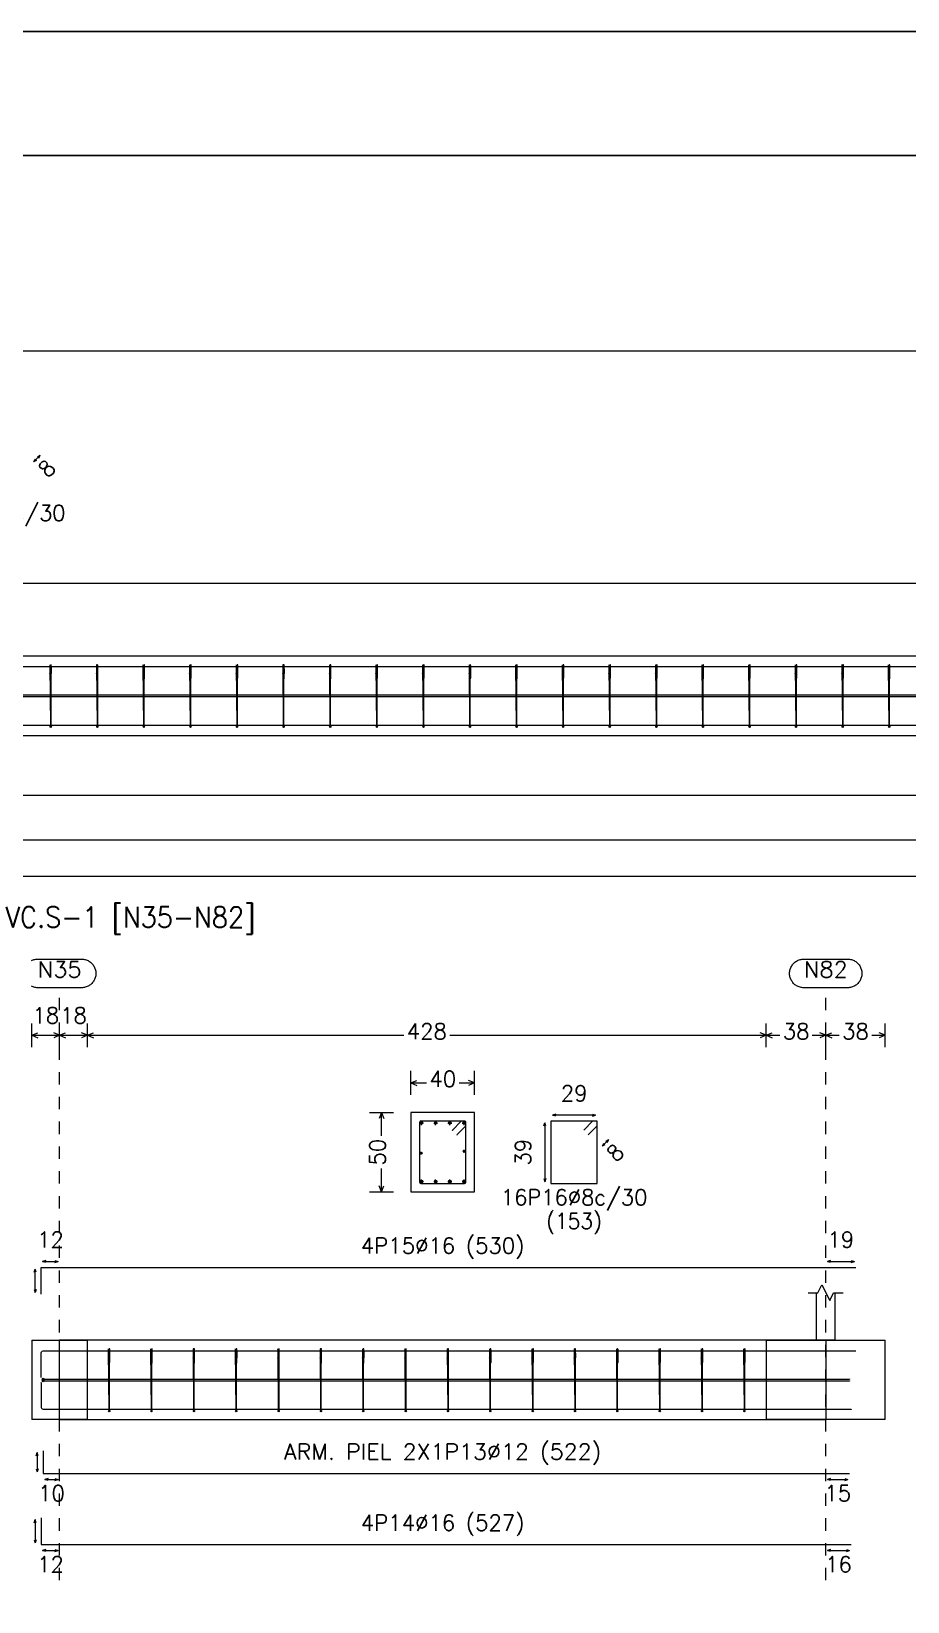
# Model space of a CAD drawing. Header units: millimetres. Extents: x -252 to 259, y -4 to 137.
# Drawn here: x 234.91 to 241.98, y 40.33 to 53 of the extents above; entities that cross this region are included whole.
import ezdxf
from ezdxf.enums import TextEntityAlignment as Align

# ---------------------------------------------------------------- set-up
doc = ezdxf.new("R2010")
doc.units = ezdxf.units.MM
doc.linetypes.add('CYPE_PUNTO', pattern=[0.075, 0, -0.075])
doc.layers.get('0').update_dxf_attribs({"lineweight": 0})
for name, color, linetype, lineweight in [('CIM_COTAS', 2, 'Continuous', 0), ('CIM_DIB_ARMADOS', 4, 'Continuous', 0), ('CIM_GEOMETRIA', 2, 'Continuous', 0), ('CIM_REFEREN', 2, 'Continuous', 0), ('CIM_TXT_ARMADOS', 3, 'Continuous', 0)]:
    doc.layers.add(name, color=color, linetype=linetype, lineweight=lineweight)
doc.layers.add('VG', color=7, linetype='Continuous')
doc.styles.add('CYPETXT', font='romans__.ttf', dxfattribs={"height": 0.2})

# ---------------------------------------------------------------- blocks, each defined once
blk = doc.blocks.new('PLANTILLA')
at = {"layer": 'VG'}
for p, q in [((72904.71, 49224.711), (72862.71, 49224.711)), ((72864.71, 49223.711), (72903.71, 49223.711))]:
    blk.add_line(p, q, dxfattribs=at)
blk.add_lwpolyline([(72864.71, 49223.711), (72864.71, 49196.011), (72885.71, 49196.011), (72885.71, 49199.611), (72903.66, 49199.561), (72903.71, 49223.711), (72864.71, 49223.711)], close=True, dxfattribs=at)

msp = doc.modelspace()

# ---------------------------------------------------------------- hatches: boundary and pattern name
at = {"layer": 'CIM_DIB_ARMADOS'}
h = msp.add_hatch(color=256, dxfattribs=at)
edge = h.paths.add_edge_path()
edge.add_arc((235.062, 47.816), 0.00102, 0, 360)
h = msp.add_hatch(color=256, dxfattribs=at)
edge = h.paths.add_edge_path()
edge.add_arc((235.073, 47.779), 0.00102, 0, 360)
h = msp.add_hatch(color=256, dxfattribs=at)
edge = h.paths.add_edge_path()
edge.add_arc((235.438, 47.816), 0.00102, 0, 360)
h = msp.add_hatch(color=256, dxfattribs=at)
edge = h.paths.add_edge_path()
edge.add_arc((235.449, 47.779), 0.00102, 0, 360)
h = msp.add_hatch(color=256, dxfattribs=at)
edge = h.paths.add_edge_path()
edge.add_arc((235.813, 47.816), 0.00102, 0, 360)
h = msp.add_hatch(color=256, dxfattribs=at)
edge = h.paths.add_edge_path()
edge.add_arc((235.825, 47.779), 0.00102, 0, 360)
h = msp.add_hatch(color=256, dxfattribs=at)
edge = h.paths.add_edge_path()
edge.add_arc((236.189, 47.816), 0.00102, 0, 360)
h = msp.add_hatch(color=256, dxfattribs=at)
edge = h.paths.add_edge_path()
edge.add_arc((236.2, 47.779), 0.00102, 0, 360)
h = msp.add_hatch(color=256, dxfattribs=at)
edge = h.paths.add_edge_path()
edge.add_arc((236.565, 47.816), 0.00102, 0, 360)
h = msp.add_hatch(color=256, dxfattribs=at)
edge = h.paths.add_edge_path()
edge.add_arc((236.576, 47.779), 0.00102, 0, 360)
h = msp.add_hatch(color=256, dxfattribs=at)
edge = h.paths.add_edge_path()
edge.add_arc((236.94, 47.816), 0.00102, 0, 360)
h = msp.add_hatch(color=256, dxfattribs=at)
edge = h.paths.add_edge_path()
edge.add_arc((236.951, 47.779), 0.00102, 0, 360)
h = msp.add_hatch(color=256, dxfattribs=at)
edge = h.paths.add_edge_path()
edge.add_arc((237.316, 47.816), 0.00102, 0, 360)
h = msp.add_hatch(color=256, dxfattribs=at)
edge = h.paths.add_edge_path()
edge.add_arc((237.327, 47.779), 0.00102, 0, 360)
h = msp.add_hatch(color=256, dxfattribs=at)
edge = h.paths.add_edge_path()
edge.add_arc((237.691, 47.816), 0.00102, 0, 360)
h = msp.add_hatch(color=256, dxfattribs=at)
edge = h.paths.add_edge_path()
edge.add_arc((237.702, 47.779), 0.00102, 0, 360)
h = msp.add_hatch(color=256, dxfattribs=at)
edge = h.paths.add_edge_path()
edge.add_arc((238.067, 47.816), 0.00102, 0, 360)
h = msp.add_hatch(color=256, dxfattribs=at)
edge = h.paths.add_edge_path()
edge.add_arc((238.078, 47.779), 0.00102, 0, 360)
h = msp.add_hatch(color=256, dxfattribs=at)
edge = h.paths.add_edge_path()
edge.add_arc((238.442, 47.816), 0.00102, 0, 360)
h = msp.add_hatch(color=256, dxfattribs=at)
edge = h.paths.add_edge_path()
edge.add_arc((238.454, 47.779), 0.00102, 0, 360)
h = msp.add_hatch(color=256, dxfattribs=at)
edge = h.paths.add_edge_path()
edge.add_arc((238.818, 47.816), 0.00102, 0, 360)
h = msp.add_hatch(color=256, dxfattribs=at)
edge = h.paths.add_edge_path()
edge.add_arc((238.829, 47.779), 0.00102, 0, 360)
h = msp.add_hatch(color=256, dxfattribs=at)
edge = h.paths.add_edge_path()
edge.add_arc((239.194, 47.816), 0.00102, 0, 360)
h = msp.add_hatch(color=256, dxfattribs=at)
edge = h.paths.add_edge_path()
edge.add_arc((239.205, 47.779), 0.00102, 0, 360)
h = msp.add_hatch(color=256, dxfattribs=at)
edge = h.paths.add_edge_path()
edge.add_arc((239.569, 47.816), 0.00102, 0, 360)
h = msp.add_hatch(color=256, dxfattribs=at)
edge = h.paths.add_edge_path()
edge.add_arc((239.58, 47.779), 0.00102, 0, 360)
h = msp.add_hatch(color=256, dxfattribs=at)
edge = h.paths.add_edge_path()
edge.add_arc((239.945, 47.816), 0.00102, 0, 360)
h = msp.add_hatch(color=256, dxfattribs=at)
edge = h.paths.add_edge_path()
edge.add_arc((239.956, 47.779), 0.00102, 0, 360)
h = msp.add_hatch(color=256, dxfattribs=at)
edge = h.paths.add_edge_path()
edge.add_arc((240.32, 47.816), 0.00102, 0, 360)
h = msp.add_hatch(color=256, dxfattribs=at)
edge = h.paths.add_edge_path()
edge.add_arc((240.331, 47.779), 0.00102, 0, 360)
h = msp.add_hatch(color=256, dxfattribs=at)
edge = h.paths.add_edge_path()
edge.add_arc((240.696, 47.816), 0.00102, 0, 360)
h = msp.add_hatch(color=256, dxfattribs=at)
edge = h.paths.add_edge_path()
edge.add_arc((240.707, 47.779), 0.00102, 0, 360)
h = msp.add_hatch(color=256, dxfattribs=at)
edge = h.paths.add_edge_path()
edge.add_arc((241.071, 47.816), 0.00102, 0, 360)
h = msp.add_hatch(color=256, dxfattribs=at)
edge = h.paths.add_edge_path()
edge.add_arc((241.083, 47.779), 0.00102, 0, 360)
h = msp.add_hatch(color=256, dxfattribs=at)
edge = h.paths.add_edge_path()
edge.add_arc((241.447, 47.816), 0.00102, 0, 360)
h = msp.add_hatch(color=256, dxfattribs=at)
edge = h.paths.add_edge_path()
edge.add_arc((241.458, 47.779), 0.00102, 0, 360)
h = msp.add_hatch(color=256, dxfattribs=at)
edge = h.paths.add_edge_path()
edge.add_arc((241.823, 47.816), 0.00102, 0, 360)
h = msp.add_hatch(color=256, dxfattribs=at)
edge = h.paths.add_edge_path()
edge.add_arc((241.834, 47.779), 0.00102, 0, 360)
h = msp.add_hatch(color=256, dxfattribs=at)
edge = h.paths.add_edge_path()
edge.add_arc((238.306, 44.132), 0.00102, 0, 360)
h = msp.add_hatch(color=256, dxfattribs=at)
edge = h.paths.add_edge_path()
edge.add_arc((238.343, 44.095), 0.00102, 0, 360)
h = msp.add_hatch(color=256, dxfattribs=at)
edge = h.paths.add_edge_path()
edge.add_arc((241.559, 42.352), 0.00102, 0, 360)
h = msp.add_hatch(color=256, dxfattribs=at)
edge = h.paths.add_edge_path()
edge.add_arc((235.534, 42.295), 0.00102, 0, 360)
h = msp.add_hatch(color=256, dxfattribs=at)
edge = h.paths.add_edge_path()
edge.add_arc((235.545, 42.258), 0.00102, 0, 360)
h = msp.add_hatch(color=256, dxfattribs=at)
edge = h.paths.add_edge_path()
edge.add_arc((235.876, 42.295), 0.00102, 0, 360)
h = msp.add_hatch(color=256, dxfattribs=at)
edge = h.paths.add_edge_path()
edge.add_arc((235.887, 42.258), 0.00102, 0, 360)
h = msp.add_hatch(color=256, dxfattribs=at)
edge = h.paths.add_edge_path()
edge.add_arc((236.217, 42.295), 0.00102, 0, 360)
h = msp.add_hatch(color=256, dxfattribs=at)
edge = h.paths.add_edge_path()
edge.add_arc((236.228, 42.258), 0.00102, 0, 360)
h = msp.add_hatch(color=256, dxfattribs=at)
edge = h.paths.add_edge_path()
edge.add_arc((236.558, 42.295), 0.00102, 0, 360)
h = msp.add_hatch(color=256, dxfattribs=at)
edge = h.paths.add_edge_path()
edge.add_arc((236.569, 42.258), 0.00102, 0, 360)
h = msp.add_hatch(color=256, dxfattribs=at)
edge = h.paths.add_edge_path()
edge.add_arc((236.9, 42.295), 0.00102, 0, 360)
h = msp.add_hatch(color=256, dxfattribs=at)
edge = h.paths.add_edge_path()
edge.add_arc((236.911, 42.258), 0.00102, 0, 360)
h = msp.add_hatch(color=256, dxfattribs=at)
edge = h.paths.add_edge_path()
edge.add_arc((237.241, 42.295), 0.00102, 0, 360)
h = msp.add_hatch(color=256, dxfattribs=at)
edge = h.paths.add_edge_path()
edge.add_arc((237.252, 42.258), 0.00102, 0, 360)
h = msp.add_hatch(color=256, dxfattribs=at)
edge = h.paths.add_edge_path()
edge.add_arc((237.582, 42.295), 0.00102, 0, 360)
h = msp.add_hatch(color=256, dxfattribs=at)
edge = h.paths.add_edge_path()
edge.add_arc((237.593, 42.258), 0.00102, 0, 360)
h = msp.add_hatch(color=256, dxfattribs=at)
edge = h.paths.add_edge_path()
edge.add_arc((237.924, 42.295), 0.00102, 0, 360)
h = msp.add_hatch(color=256, dxfattribs=at)
edge = h.paths.add_edge_path()
edge.add_arc((237.935, 42.258), 0.00102, 0, 360)
h = msp.add_hatch(color=256, dxfattribs=at)
edge = h.paths.add_edge_path()
edge.add_arc((238.265, 42.295), 0.00102, 0, 360)
h = msp.add_hatch(color=256, dxfattribs=at)
edge = h.paths.add_edge_path()
edge.add_arc((238.276, 42.258), 0.00102, 0, 360)
h = msp.add_hatch(color=256, dxfattribs=at)
edge = h.paths.add_edge_path()
edge.add_arc((238.606, 42.295), 0.00102, 0, 360)
h = msp.add_hatch(color=256, dxfattribs=at)
edge = h.paths.add_edge_path()
edge.add_arc((238.618, 42.258), 0.00102, 0, 360)
h = msp.add_hatch(color=256, dxfattribs=at)
edge = h.paths.add_edge_path()
edge.add_arc((238.948, 42.295), 0.00102, 0, 360)
h = msp.add_hatch(color=256, dxfattribs=at)
edge = h.paths.add_edge_path()
edge.add_arc((238.959, 42.258), 0.00102, 0, 360)
h = msp.add_hatch(color=256, dxfattribs=at)
edge = h.paths.add_edge_path()
edge.add_arc((239.289, 42.295), 0.00102, 0, 360)
h = msp.add_hatch(color=256, dxfattribs=at)
edge = h.paths.add_edge_path()
edge.add_arc((239.3, 42.258), 0.00102, 0, 360)
h = msp.add_hatch(color=256, dxfattribs=at)
edge = h.paths.add_edge_path()
edge.add_arc((239.631, 42.295), 0.00102, 0, 360)
h = msp.add_hatch(color=256, dxfattribs=at)
edge = h.paths.add_edge_path()
edge.add_arc((239.642, 42.258), 0.00102, 0, 360)
h = msp.add_hatch(color=256, dxfattribs=at)
edge = h.paths.add_edge_path()
edge.add_arc((239.972, 42.295), 0.00102, 0, 360)
h = msp.add_hatch(color=256, dxfattribs=at)
edge = h.paths.add_edge_path()
edge.add_arc((239.983, 42.258), 0.00102, 0, 360)
h = msp.add_hatch(color=256, dxfattribs=at)
edge = h.paths.add_edge_path()
edge.add_arc((240.313, 42.295), 0.00102, 0, 360)
h = msp.add_hatch(color=256, dxfattribs=at)
edge = h.paths.add_edge_path()
edge.add_arc((240.324, 42.258), 0.00102, 0, 360)
h = msp.add_hatch(color=256, dxfattribs=at)
edge = h.paths.add_edge_path()
edge.add_arc((240.655, 42.295), 0.00102, 0, 360)
h = msp.add_hatch(color=256, dxfattribs=at)
edge = h.paths.add_edge_path()
edge.add_arc((240.666, 42.258), 0.00102, 0, 360)
h = msp.add_hatch(color=256, dxfattribs=at)
edge = h.paths.add_edge_path()
edge.add_arc((234.991, 42.137), 0.00102, 0, 360)
h = msp.add_hatch(color=256, dxfattribs=at)
edge = h.paths.add_edge_path()
edge.add_arc((234.991, 42.096), 0.00102, 0, 360)
h = msp.add_hatch(color=256, dxfattribs=at)
edge = h.paths.add_edge_path()
edge.add_arc((235.008, 42.124), 0.00102, 0, 360)
h = msp.add_hatch(color=256, dxfattribs=at)
edge = h.paths.add_edge_path()
edge.add_arc((235.008, 42.109), 0.00102, 0, 360)
h = msp.add_hatch(color=256, dxfattribs=at)
edge = h.paths.add_edge_path()
edge.add_arc((241.508, 42.124), 0.00102, 0, 360)
h = msp.add_hatch(color=256, dxfattribs=at)
edge = h.paths.add_edge_path()
edge.add_arc((241.508, 42.109), 0.00102, 0, 360)
h = msp.add_hatch(color=256, dxfattribs=at)
edge = h.paths.add_edge_path()
edge.add_arc((241.521, 41.881), 0.00102, 0, 360)

# ---------------------------------------------------------------- linework, layer by layer
at = {"layer": 'CIM_COTAS'}
for p, q in [((233.805, 50.419), (245.777, 50.419)), ((233.965, 46.181), (246.673, 46.181)), ((234.916, 44.802), (234.916, 44.994)), ((235.14, 44.802), (235.14, 44.994)), ((235.14, 44.802), (235.14, 44.994)), ((235.364, 44.802), (235.364, 44.994)), ((235.364, 44.802), (235.364, 44.994)), ((240.836, 44.802), (240.836, 44.994)), ((240.836, 44.802), (240.836, 44.994)), ((241.316, 44.802), (241.316, 44.994)), ((241.316, 44.802), (241.316, 44.994)), ((241.796, 44.802), (241.796, 44.994)), ((234.916, 44.898), (234.964, 44.917)), ((234.916, 44.898), (234.964, 44.878)), ((234.916, 44.898), (235.14, 44.898)), ((235.14, 44.898), (235.092, 44.917)), ((235.14, 44.898), (235.092, 44.878)), ((235.14, 44.898), (235.188, 44.917)), ((235.14, 44.898), (235.188, 44.878)), ((235.14, 44.898), (235.364, 44.898)), ((235.364, 44.898), (235.316, 44.917)), ((235.364, 44.898), (235.316, 44.878)), ((235.364, 44.898), (235.412, 44.917)), ((235.364, 44.898), (235.412, 44.878)), ((235.364, 44.898), (237.915, 44.898)), ((238.286, 44.898), (240.836, 44.898)), ((240.836, 44.898), (240.788, 44.917)), ((240.836, 44.898), (240.788, 44.878)), ((240.836, 44.898), (240.884, 44.917)), ((240.836, 44.898), (240.884, 44.878)), ((240.836, 44.898), (240.945, 44.898)), ((241.208, 44.898), (241.316, 44.898)), ((241.316, 44.898), (241.268, 44.917)), ((241.316, 44.898), (241.268, 44.878)), ((241.316, 44.898), (241.364, 44.917)), ((241.316, 44.898), (241.364, 44.878)), ((241.316, 44.898), (241.425, 44.898)), ((241.688, 44.898), (241.796, 44.898)), ((241.796, 44.898), (241.748, 44.917)), ((241.796, 44.898), (241.748, 44.878)), ((237.972, 44.418), (237.972, 44.61)), ((238.484, 44.418), (238.484, 44.61)), ((237.972, 44.514), (238.02, 44.533)), ((237.972, 44.514), (238.02, 44.494)), ((237.972, 44.514), (238.097, 44.514)), ((238.36, 44.514), (238.484, 44.514)), ((238.484, 44.514), (238.436, 44.533)), ((238.484, 44.514), (238.436, 44.494)), ((237.639, 44.274), (237.831, 44.274)), ((237.735, 44.274), (237.715, 44.226)), ((237.735, 44.274), (237.754, 44.226)), ((237.735, 44.086), (237.735, 44.274)), ((237.735, 43.634), (237.735, 43.822)), ((237.639, 43.634), (237.831, 43.634)), ((237.735, 43.634), (237.715, 43.682)), ((237.735, 43.634), (237.754, 43.682))]:
    msp.add_line(p, q, dxfattribs=at)
at = {"layer": 'CIM_COTAS', "linetype": 'CYPE_PUNTO'}
for p, q in [((235.14, 40.501), (235.14, 45.282)), ((241.316, 40.501), (241.316, 45.282))]:
    msp.add_line(p, q, dxfattribs=at)
at = {"layer": 'CIM_COTAS'}
msp.add_lwpolyline([(234.912, 45.5), (234.919, 45.503), (234.926, 45.506), (234.933, 45.508), (234.941, 45.51), (234.948, 45.511), (234.956, 45.512), (234.964, 45.512), (235.317, 45.512), (235.317, 45.512), (235.325, 45.512), (235.332, 45.511), (235.34, 45.51), (235.347, 45.508), (235.355, 45.506), (235.362, 45.503), (235.369, 45.5), (235.376, 45.496), (235.382, 45.492), (235.388, 45.487), (235.394, 45.482), (235.4, 45.477), (235.405, 45.471), (235.41, 45.465), (235.414, 45.459), (235.418, 45.452), (235.421, 45.445), (235.424, 45.438), (235.427, 45.431), (235.429, 45.424), (235.431, 45.416), (235.432, 45.408), (235.432, 45.401), (235.432, 45.393), (235.432, 45.385), (235.431, 45.378), (235.429, 45.37), (235.427, 45.363), (235.424, 45.355), (235.421, 45.348), (235.418, 45.342), (235.414, 45.335), (235.41, 45.329), (235.405, 45.323), (235.4, 45.317), (235.394, 45.311), (235.388, 45.306), (235.382, 45.302), (235.376, 45.298), (235.369, 45.294), (235.362, 45.291), (235.355, 45.288), (235.347, 45.286), (235.34, 45.284), (235.332, 45.283), (235.325, 45.282), (235.317, 45.282), (234.964, 45.282), (234.956, 45.282), (234.948, 45.283), (234.941, 45.284), (234.933, 45.286), (234.926, 45.288), (234.919, 45.291), (234.912, 45.294)], dxfattribs=at)
msp.add_lwpolyline([(241.493, 45.512), (241.501, 45.512), (241.508, 45.511), (241.516, 45.51), (241.523, 45.508), (241.531, 45.506), (241.538, 45.503), (241.545, 45.5), (241.552, 45.496), (241.558, 45.492), (241.564, 45.487), (241.57, 45.482), (241.576, 45.477), (241.581, 45.471), (241.586, 45.465), (241.59, 45.459), (241.594, 45.452), (241.597, 45.445), (241.6, 45.438), (241.603, 45.431), (241.605, 45.424), (241.607, 45.416), (241.608, 45.408), (241.608, 45.401), (241.608, 45.393), (241.608, 45.385), (241.607, 45.378), (241.605, 45.37), (241.603, 45.363), (241.6, 45.355), (241.597, 45.348), (241.594, 45.342), (241.59, 45.335), (241.586, 45.329), (241.581, 45.323), (241.576, 45.317), (241.57, 45.311), (241.564, 45.306), (241.558, 45.302), (241.552, 45.298), (241.545, 45.294), (241.538, 45.291), (241.531, 45.288), (241.523, 45.286), (241.516, 45.284), (241.508, 45.283), (241.501, 45.282), (241.493, 45.282), (241.14, 45.282), (241.132, 45.282), (241.124, 45.283), (241.117, 45.284), (241.109, 45.286), (241.102, 45.288), (241.095, 45.291), (241.088, 45.294), (241.081, 45.298), (241.074, 45.302), (241.068, 45.306), (241.062, 45.311), (241.057, 45.317), (241.052, 45.323), (241.047, 45.329), (241.043, 45.335), (241.039, 45.342), (241.035, 45.348), (241.032, 45.355), (241.03, 45.363), (241.028, 45.37), (241.026, 45.378), (241.025, 45.385), (241.025, 45.393), (241.025, 45.401), (241.025, 45.408), (241.026, 45.416), (241.028, 45.424), (241.03, 45.431), (241.032, 45.438), (241.035, 45.445), (241.039, 45.452), (241.043, 45.459), (241.047, 45.465), (241.052, 45.471), (241.057, 45.477), (241.062, 45.482), (241.068, 45.487), (241.074, 45.492), (241.081, 45.496), (241.088, 45.5), (241.095, 45.503), (241.102, 45.506), (241.109, 45.508), (241.117, 45.51), (241.124, 45.511), (241.132, 45.512), (241.14, 45.512), (241.493, 45.512)], close=True, dxfattribs=at)
at = {"layer": 'CIM_DIB_ARMADOS'}
for p, q in [((238.041, 44.19), (238.072, 44.19)), ((238.057, 44.174), (238.057, 44.205)), ((238.156, 44.19), (238.186, 44.19)), ((238.171, 44.174), (238.171, 44.205)), ((238.27, 44.19), (238.301, 44.19)), ((238.285, 44.174), (238.285, 44.205)), ((238.384, 44.19), (238.415, 44.19)), ((238.4, 44.174), (238.4, 44.205)), ((238.391, 43.962), (238.414, 43.962)), ((238.402, 43.95), (238.402, 43.973)), ((238.043, 43.946), (238.066, 43.946)), ((238.054, 43.935), (238.054, 43.958)), ((238.041, 43.718), (238.072, 43.718)), ((238.057, 43.703), (238.057, 43.734)), ((238.156, 43.718), (238.186, 43.718)), ((238.171, 43.703), (238.171, 43.734)), ((238.27, 43.718), (238.301, 43.718)), ((238.285, 43.703), (238.285, 43.734)), ((238.384, 43.718), (238.415, 43.718)), ((238.4, 43.703), (238.4, 43.734))]:
    msp.add_line(p, q, dxfattribs=at)
for points in [[(220.853, 48.331), (220.853, 48.546), (221.067, 48.546), (246.225, 48.546), (246.468, 48.546)], [(235.073, 47.779), (235.074, 47.848), (235.074, 47.852), (235.074, 47.855), (235.073, 47.878), (235.073, 47.883), (235.073, 47.887), (235.073, 47.888), (235.068, 47.888), (235.068, 47.887), (235.068, 47.883), (235.068, 47.878), (235.068, 47.397), (235.068, 47.392), (235.068, 47.388), (235.068, 47.387), (235.068, 47.388), (235.068, 47.392), (235.068, 47.397), (235.063, 47.878), (235.063, 47.883), (235.063, 47.887), (235.063, 47.888), (235.063, 47.888), (235.063, 47.888), (235.063, 47.885), (235.062, 47.816)], [(235.449, 47.779), (235.449, 47.848), (235.449, 47.852), (235.449, 47.855), (235.449, 47.878), (235.449, 47.883), (235.449, 47.887), (235.449, 47.888), (235.444, 47.888), (235.444, 47.887), (235.444, 47.883), (235.444, 47.878), (235.444, 47.397), (235.444, 47.392), (235.444, 47.388), (235.444, 47.387), (235.444, 47.388), (235.444, 47.392), (235.444, 47.397), (235.439, 47.878), (235.439, 47.883), (235.439, 47.887), (235.438, 47.888), (235.438, 47.888), (235.438, 47.888), (235.438, 47.885), (235.438, 47.816)], [(235.825, 47.779), (235.825, 47.848), (235.825, 47.852), (235.825, 47.855), (235.825, 47.878), (235.824, 47.883), (235.824, 47.887), (235.824, 47.888), (235.819, 47.888), (235.819, 47.887), (235.819, 47.883), (235.819, 47.878), (235.819, 47.397), (235.819, 47.392), (235.819, 47.388), (235.819, 47.387), (235.819, 47.388), (235.819, 47.392), (235.819, 47.397), (235.814, 47.878), (235.814, 47.883), (235.814, 47.887), (235.814, 47.888), (235.814, 47.888), (235.814, 47.888), (235.814, 47.885), (235.813, 47.816)], [(236.2, 47.779), (236.2, 47.848), (236.2, 47.852), (236.2, 47.855), (236.2, 47.878), (236.2, 47.883), (236.2, 47.887), (236.2, 47.888), (236.195, 47.888), (236.195, 47.887), (236.195, 47.883), (236.195, 47.878), (236.195, 47.397), (236.195, 47.392), (236.195, 47.388), (236.195, 47.387), (236.195, 47.388), (236.195, 47.392), (236.195, 47.397), (236.19, 47.878), (236.19, 47.883), (236.19, 47.887), (236.19, 47.888), (236.189, 47.888), (236.189, 47.888), (236.189, 47.885), (236.189, 47.816)], [(236.576, 47.779), (236.576, 47.848), (236.576, 47.852), (236.576, 47.855), (236.576, 47.878), (236.576, 47.883), (236.576, 47.887), (236.575, 47.888), (236.571, 47.888), (236.571, 47.887), (236.57, 47.883), (236.57, 47.878), (236.57, 47.397), (236.57, 47.392), (236.57, 47.388), (236.57, 47.387), (236.57, 47.388), (236.57, 47.392), (236.57, 47.397), (236.565, 47.878), (236.565, 47.883), (236.565, 47.887), (236.565, 47.888), (236.565, 47.888), (236.565, 47.888), (236.565, 47.885), (236.565, 47.816)], [(236.951, 47.779), (236.952, 47.848), (236.952, 47.852), (236.951, 47.855), (236.951, 47.878), (236.951, 47.883), (236.951, 47.887), (236.951, 47.888), (236.946, 47.888), (236.946, 47.887), (236.946, 47.883), (236.946, 47.878), (236.946, 47.397), (236.946, 47.392), (236.946, 47.388), (236.946, 47.387), (236.946, 47.388), (236.946, 47.392), (236.946, 47.397), (236.941, 47.878), (236.941, 47.883), (236.941, 47.887), (236.941, 47.888), (236.94, 47.888), (236.94, 47.888), (236.94, 47.885), (236.94, 47.816)], [(237.327, 47.779), (237.327, 47.848), (237.327, 47.852), (237.327, 47.855), (237.327, 47.878), (237.327, 47.883), (237.327, 47.887), (237.327, 47.888), (237.322, 47.888), (237.322, 47.887), (237.322, 47.883), (237.322, 47.878), (237.322, 47.397), (237.322, 47.392), (237.322, 47.388), (237.322, 47.387), (237.322, 47.388), (237.322, 47.392), (237.322, 47.397), (237.317, 47.878), (237.317, 47.883), (237.316, 47.887), (237.316, 47.888), (237.316, 47.888), (237.316, 47.888), (237.316, 47.885), (237.316, 47.816)], [(237.702, 47.779), (237.703, 47.848), (237.703, 47.852), (237.703, 47.855), (237.702, 47.878), (237.702, 47.883), (237.702, 47.887), (237.702, 47.888), (237.697, 47.888), (237.697, 47.887), (237.697, 47.883), (237.697, 47.878), (237.697, 47.397), (237.697, 47.392), (237.697, 47.388), (237.697, 47.387), (237.697, 47.388), (237.697, 47.392), (237.697, 47.397), (237.692, 47.878), (237.692, 47.883), (237.692, 47.887), (237.692, 47.888), (237.692, 47.888), (237.692, 47.888), (237.692, 47.885), (237.691, 47.816)], [(238.078, 47.779), (238.078, 47.848), (238.078, 47.852), (238.078, 47.855), (238.078, 47.878), (238.078, 47.883), (238.078, 47.887), (238.078, 47.888), (238.073, 47.888), (238.073, 47.887), (238.073, 47.883), (238.073, 47.878), (238.073, 47.397), (238.073, 47.392), (238.073, 47.388), (238.073, 47.387), (238.073, 47.388), (238.073, 47.392), (238.073, 47.397), (238.068, 47.878), (238.068, 47.883), (238.068, 47.887), (238.067, 47.888), (238.067, 47.888), (238.067, 47.888), (238.067, 47.885), (238.067, 47.816)], [(238.454, 47.779), (238.454, 47.848), (238.454, 47.852), (238.454, 47.855), (238.454, 47.878), (238.453, 47.883), (238.453, 47.887), (238.453, 47.888), (238.448, 47.888), (238.448, 47.887), (238.448, 47.883), (238.448, 47.878), (238.448, 47.397), (238.448, 47.392), (238.448, 47.388), (238.448, 47.387), (238.448, 47.388), (238.448, 47.392), (238.448, 47.397), (238.443, 47.878), (238.443, 47.883), (238.443, 47.887), (238.443, 47.888), (238.443, 47.888), (238.443, 47.888), (238.443, 47.885), (238.442, 47.816)], [(238.829, 47.779), (238.829, 47.848), (238.829, 47.852), (238.829, 47.855), (238.829, 47.878), (238.829, 47.883), (238.829, 47.887), (238.829, 47.888), (238.824, 47.888), (238.824, 47.887), (238.824, 47.883), (238.824, 47.878), (238.824, 47.397), (238.824, 47.392), (238.824, 47.388), (238.824, 47.387), (238.824, 47.388), (238.824, 47.392), (238.824, 47.397), (238.819, 47.878), (238.819, 47.883), (238.819, 47.887), (238.819, 47.888), (238.818, 47.888), (238.818, 47.888), (238.818, 47.885), (238.818, 47.816)], [(239.205, 47.779), (239.205, 47.848), (239.205, 47.852), (239.205, 47.855), (239.205, 47.878), (239.205, 47.883), (239.205, 47.887), (239.204, 47.888), (239.2, 47.888), (239.2, 47.887), (239.199, 47.883), (239.199, 47.878), (239.199, 47.397), (239.199, 47.392), (239.199, 47.388), (239.199, 47.387), (239.199, 47.388), (239.199, 47.392), (239.199, 47.397), (239.194, 47.878), (239.194, 47.883), (239.194, 47.887), (239.194, 47.888), (239.194, 47.888), (239.194, 47.888), (239.194, 47.885), (239.194, 47.816)], [(239.58, 47.779), (239.581, 47.848), (239.581, 47.852), (239.58, 47.855), (239.58, 47.878), (239.58, 47.883), (239.58, 47.887), (239.58, 47.888), (239.575, 47.888), (239.575, 47.887), (239.575, 47.883), (239.575, 47.878), (239.575, 47.397), (239.575, 47.392), (239.575, 47.388), (239.575, 47.387), (239.575, 47.388), (239.575, 47.392), (239.575, 47.397), (239.57, 47.878), (239.57, 47.883), (239.57, 47.887), (239.57, 47.888), (239.569, 47.888), (239.569, 47.888), (239.569, 47.885), (239.569, 47.816)], [(239.956, 47.779), (239.956, 47.848), (239.956, 47.852), (239.956, 47.855), (239.956, 47.878), (239.956, 47.883), (239.956, 47.887), (239.956, 47.888), (239.951, 47.888), (239.951, 47.887), (239.951, 47.883), (239.951, 47.878), (239.951, 47.397), (239.951, 47.392), (239.951, 47.388), (239.951, 47.387), (239.951, 47.388), (239.951, 47.392), (239.951, 47.397), (239.946, 47.878), (239.946, 47.883), (239.945, 47.887), (239.945, 47.888), (239.945, 47.888), (239.945, 47.888), (239.945, 47.885), (239.945, 47.816)], [(240.331, 47.779), (240.332, 47.848), (240.332, 47.852), (240.332, 47.855), (240.331, 47.878), (240.331, 47.883), (240.331, 47.887), (240.331, 47.888), (240.326, 47.888), (240.326, 47.887), (240.326, 47.883), (240.326, 47.878), (240.326, 47.397), (240.326, 47.392), (240.326, 47.388), (240.326, 47.387), (240.326, 47.388), (240.326, 47.392), (240.326, 47.397), (240.321, 47.878), (240.321, 47.883), (240.321, 47.887), (240.321, 47.888), (240.321, 47.888), (240.321, 47.888), (240.321, 47.885), (240.32, 47.816)], [(240.707, 47.779), (240.707, 47.848), (240.707, 47.852), (240.707, 47.855), (240.707, 47.878), (240.707, 47.883), (240.707, 47.887), (240.707, 47.888), (240.702, 47.888), (240.702, 47.887), (240.702, 47.883), (240.702, 47.878), (240.702, 47.397), (240.702, 47.392), (240.702, 47.388), (240.702, 47.387), (240.702, 47.388), (240.702, 47.392), (240.702, 47.397), (240.697, 47.878), (240.697, 47.883), (240.697, 47.887), (240.696, 47.888), (240.696, 47.888), (240.696, 47.888), (240.696, 47.885), (240.696, 47.816)], [(241.083, 47.779), (241.083, 47.848), (241.083, 47.852), (241.083, 47.855), (241.083, 47.878), (241.082, 47.883), (241.082, 47.887), (241.082, 47.888), (241.077, 47.888), (241.077, 47.887), (241.077, 47.883), (241.077, 47.878), (241.077, 47.397), (241.077, 47.392), (241.077, 47.388), (241.077, 47.387), (241.077, 47.388), (241.077, 47.392), (241.077, 47.397), (241.072, 47.878), (241.072, 47.883), (241.072, 47.887), (241.072, 47.888), (241.072, 47.888), (241.072, 47.888), (241.072, 47.885), (241.071, 47.816)], [(241.458, 47.779), (241.458, 47.848), (241.458, 47.852), (241.458, 47.855), (241.458, 47.878), (241.458, 47.883), (241.458, 47.887), (241.458, 47.888), (241.453, 47.888), (241.453, 47.887), (241.453, 47.883), (241.453, 47.878), (241.453, 47.397), (241.453, 47.392), (241.453, 47.388), (241.453, 47.387), (241.453, 47.388), (241.453, 47.392), (241.453, 47.397), (241.448, 47.878), (241.448, 47.883), (241.448, 47.887), (241.448, 47.888), (241.447, 47.888), (241.447, 47.888), (241.447, 47.885), (241.447, 47.816)], [(241.834, 47.779), (241.834, 47.848), (241.834, 47.852), (241.834, 47.855), (241.834, 47.878), (241.834, 47.883), (241.834, 47.887), (241.833, 47.888), (241.829, 47.888), (241.829, 47.887), (241.828, 47.883), (241.828, 47.878), (241.828, 47.397), (241.828, 47.392), (241.828, 47.388), (241.828, 47.387), (241.828, 47.388), (241.828, 47.392), (241.828, 47.397), (241.823, 47.878), (241.823, 47.883), (241.823, 47.887), (241.823, 47.888), (241.823, 47.888), (241.823, 47.888), (241.823, 47.885), (241.823, 47.816)], [(220.853, 47.658), (220.853, 47.858), (220.855, 47.865), (220.861, 47.871), (220.868, 47.873), (221.067, 47.873), (246.225, 47.873), (246.468, 47.873)], [(220.875, 47.645), (221.067, 47.645), (246.225, 47.645), (246.417, 47.645)], [(220.875, 47.63), (221.067, 47.63), (246.225, 47.63), (246.417, 47.63)], [(220.875, 47.399), (221.067, 47.399), (246.225, 47.399), (246.417, 47.399)], [(220.875, 46.836), (221.067, 46.836), (246.225, 46.836), (246.417, 46.836)], [(220.875, 46.476), (221.067, 46.476), (246.225, 46.476), (246.417, 46.476)], [(238.343, 44.095), (238.412, 44.165), (238.414, 44.168), (238.415, 44.172), (238.415, 44.195), (238.414, 44.2), (238.41, 44.204), (238.405, 44.205), (238.052, 44.205), (238.047, 44.204), (238.043, 44.2), (238.041, 44.195), (238.041, 43.713), (238.043, 43.708), (238.047, 43.705), (238.052, 43.703), (238.405, 43.703), (238.41, 43.705), (238.414, 43.708), (238.415, 43.713), (238.415, 44.195), (238.414, 44.2), (238.41, 44.204), (238.405, 44.205), (238.382, 44.205), (238.378, 44.204), (238.375, 44.202), (238.306, 44.132)], [(239.402, 44.095), (239.474, 44.168), (239.474, 44.205), (239.1, 44.205), (239.1, 43.703), (239.474, 43.703), (239.474, 44.205), (239.437, 44.205), (239.365, 44.132)], [(234.991, 42.81), (234.991, 43.025), (235.14, 43.025), (241.316, 43.025), (241.559, 43.025)], [(234.991, 42.137), (234.991, 42.337), (234.993, 42.344), (234.998, 42.35), (235.006, 42.352), (235.14, 42.352), (241.316, 42.352), (241.559, 42.352)], [(235.545, 42.258), (235.546, 42.327), (235.546, 42.331), (235.546, 42.335), (235.545, 42.357), (235.545, 42.362), (235.545, 42.366), (235.545, 42.367), (235.54, 42.367), (235.54, 42.366), (235.54, 42.362), (235.54, 42.357), (235.54, 41.876), (235.54, 41.871), (235.54, 41.867), (235.54, 41.866), (235.54, 41.867), (235.54, 41.871), (235.54, 41.876), (235.535, 42.357), (235.535, 42.362), (235.535, 42.366), (235.535, 42.367), (235.535, 42.367), (235.534, 42.367), (235.534, 42.364), (235.534, 42.295)], [(235.887, 42.258), (235.887, 42.327), (235.887, 42.331), (235.887, 42.335), (235.887, 42.357), (235.887, 42.362), (235.887, 42.366), (235.886, 42.367), (235.882, 42.367), (235.882, 42.366), (235.881, 42.362), (235.881, 42.357), (235.881, 41.876), (235.881, 41.871), (235.881, 41.867), (235.881, 41.866), (235.881, 41.867), (235.881, 41.871), (235.881, 41.876), (235.876, 42.357), (235.876, 42.362), (235.876, 42.366), (235.876, 42.367), (235.876, 42.367), (235.876, 42.367), (235.876, 42.364), (235.876, 42.295)], [(236.228, 42.258), (236.228, 42.327), (236.228, 42.331), (236.228, 42.335), (236.228, 42.357), (236.228, 42.362), (236.228, 42.366), (236.228, 42.367), (236.223, 42.367), (236.223, 42.366), (236.223, 42.362), (236.223, 42.357), (236.223, 41.876), (236.223, 41.871), (236.223, 41.867), (236.223, 41.866), (236.223, 41.867), (236.223, 41.871), (236.223, 41.876), (236.218, 42.357), (236.218, 42.362), (236.218, 42.366), (236.218, 42.367), (236.217, 42.367), (236.217, 42.367), (236.217, 42.364), (236.217, 42.295)], [(236.569, 42.258), (236.57, 42.327), (236.57, 42.331), (236.57, 42.335), (236.569, 42.357), (236.569, 42.362), (236.569, 42.366), (236.569, 42.367), (236.564, 42.367), (236.564, 42.366), (236.564, 42.362), (236.564, 42.357), (236.564, 41.876), (236.564, 41.871), (236.564, 41.867), (236.564, 41.866), (236.564, 41.867), (236.564, 41.871), (236.564, 41.876), (236.559, 42.357), (236.559, 42.362), (236.559, 42.366), (236.559, 42.367), (236.559, 42.367), (236.559, 42.367), (236.559, 42.364), (236.558, 42.295)], [(236.911, 42.258), (236.911, 42.327), (236.911, 42.331), (236.911, 42.335), (236.911, 42.357), (236.911, 42.362), (236.911, 42.366), (236.911, 42.367), (236.906, 42.367), (236.906, 42.366), (236.906, 42.362), (236.906, 42.357), (236.906, 41.876), (236.906, 41.871), (236.906, 41.867), (236.906, 41.866), (236.906, 41.867), (236.905, 41.871), (236.905, 41.876), (236.901, 42.357), (236.9, 42.362), (236.9, 42.366), (236.9, 42.367), (236.9, 42.367), (236.9, 42.367), (236.9, 42.364), (236.9, 42.295)], [(237.252, 42.258), (237.252, 42.327), (237.252, 42.331), (237.252, 42.335), (237.252, 42.357), (237.252, 42.362), (237.252, 42.366), (237.252, 42.367), (237.247, 42.367), (237.247, 42.366), (237.247, 42.362), (237.247, 42.357), (237.247, 41.876), (237.247, 41.871), (237.247, 41.867), (237.247, 41.866), (237.247, 41.867), (237.247, 41.871), (237.247, 41.876), (237.242, 42.357), (237.242, 42.362), (237.242, 42.366), (237.242, 42.367), (237.241, 42.367), (237.241, 42.367), (237.241, 42.364), (237.241, 42.295)], [(237.593, 42.258), (237.594, 42.327), (237.594, 42.331), (237.594, 42.335), (237.593, 42.357), (237.593, 42.362), (237.593, 42.366), (237.593, 42.367), (237.588, 42.367), (237.588, 42.366), (237.588, 42.362), (237.588, 42.357), (237.588, 41.876), (237.588, 41.871), (237.588, 41.867), (237.588, 41.866), (237.588, 41.867), (237.588, 41.871), (237.588, 41.876), (237.583, 42.357), (237.583, 42.362), (237.583, 42.366), (237.583, 42.367), (237.583, 42.367), (237.583, 42.367), (237.583, 42.364), (237.582, 42.295)], [(237.935, 42.258), (237.935, 42.327), (237.935, 42.331), (237.935, 42.335), (237.935, 42.357), (237.935, 42.362), (237.935, 42.366), (237.935, 42.367), (237.93, 42.367), (237.93, 42.366), (237.93, 42.362), (237.93, 42.357), (237.93, 41.876), (237.93, 41.871), (237.93, 41.867), (237.93, 41.866), (237.93, 41.867), (237.93, 41.871), (237.929, 41.876), (237.925, 42.357), (237.925, 42.362), (237.924, 42.366), (237.924, 42.367), (237.924, 42.367), (237.924, 42.367), (237.924, 42.364), (237.924, 42.295)], [(238.276, 42.258), (238.276, 42.327), (238.276, 42.331), (238.276, 42.335), (238.276, 42.357), (238.276, 42.362), (238.276, 42.366), (238.276, 42.367), (238.271, 42.367), (238.271, 42.366), (238.271, 42.362), (238.271, 42.357), (238.271, 41.876), (238.271, 41.871), (238.271, 41.867), (238.271, 41.866), (238.271, 41.867), (238.271, 41.871), (238.271, 41.876), (238.266, 42.357), (238.266, 42.362), (238.266, 42.366), (238.266, 42.367), (238.265, 42.367), (238.265, 42.367), (238.265, 42.364), (238.265, 42.295)], [(238.618, 42.258), (238.618, 42.327), (238.618, 42.331), (238.618, 42.335), (238.618, 42.357), (238.617, 42.362), (238.617, 42.366), (238.617, 42.367), (238.612, 42.367), (238.612, 42.366), (238.612, 42.362), (238.612, 42.357), (238.612, 41.876), (238.612, 41.871), (238.612, 41.867), (238.612, 41.866), (238.612, 41.867), (238.612, 41.871), (238.612, 41.876), (238.607, 42.357), (238.607, 42.362), (238.607, 42.366), (238.607, 42.367), (238.607, 42.367), (238.607, 42.367), (238.607, 42.364), (238.606, 42.295)], [(238.959, 42.258), (238.959, 42.327), (238.959, 42.331), (238.959, 42.335), (238.959, 42.357), (238.959, 42.362), (238.959, 42.366), (238.959, 42.367), (238.954, 42.367), (238.954, 42.366), (238.954, 42.362), (238.954, 42.357), (238.954, 41.876), (238.954, 41.871), (238.954, 41.867), (238.954, 41.866), (238.954, 41.867), (238.954, 41.871), (238.954, 41.876), (238.949, 42.357), (238.949, 42.362), (238.949, 42.366), (238.948, 42.367), (238.948, 42.367), (238.948, 42.367), (238.948, 42.364), (238.948, 42.295)], [(239.3, 42.258), (239.301, 42.327), (239.301, 42.331), (239.3, 42.335), (239.3, 42.357), (239.3, 42.362), (239.3, 42.366), (239.3, 42.367), (239.295, 42.367), (239.295, 42.366), (239.295, 42.362), (239.295, 42.357), (239.295, 41.876), (239.295, 41.871), (239.295, 41.867), (239.295, 41.866), (239.295, 41.867), (239.295, 41.871), (239.295, 41.876), (239.29, 42.357), (239.29, 42.362), (239.29, 42.366), (239.29, 42.367), (239.289, 42.367), (239.289, 42.367), (239.289, 42.364), (239.289, 42.295)], [(239.642, 42.258), (239.642, 42.327), (239.642, 42.331), (239.642, 42.335), (239.642, 42.357), (239.642, 42.362), (239.641, 42.366), (239.641, 42.367), (239.637, 42.367), (239.636, 42.366), (239.636, 42.362), (239.636, 42.357), (239.636, 41.876), (239.636, 41.871), (239.636, 41.867), (239.636, 41.866), (239.636, 41.867), (239.636, 41.871), (239.636, 41.876), (239.631, 42.357), (239.631, 42.362), (239.631, 42.366), (239.631, 42.367), (239.631, 42.367), (239.631, 42.367), (239.631, 42.364), (239.631, 42.295)], [(239.983, 42.258), (239.983, 42.327), (239.983, 42.331), (239.983, 42.335), (239.983, 42.357), (239.983, 42.362), (239.983, 42.366), (239.983, 42.367), (239.978, 42.367), (239.978, 42.366), (239.978, 42.362), (239.978, 42.357), (239.978, 41.876), (239.978, 41.871), (239.978, 41.867), (239.978, 41.866), (239.978, 41.867), (239.978, 41.871), (239.978, 41.876), (239.973, 42.357), (239.973, 42.362), (239.973, 42.366), (239.973, 42.367), (239.972, 42.367), (239.972, 42.367), (239.972, 42.364), (239.972, 42.295)], [(240.324, 42.258), (240.325, 42.327), (240.325, 42.331), (240.325, 42.335), (240.324, 42.357), (240.324, 42.362), (240.324, 42.366), (240.324, 42.367), (240.319, 42.367), (240.319, 42.366), (240.319, 42.362), (240.319, 42.357), (240.319, 41.876), (240.319, 41.871), (240.319, 41.867), (240.319, 41.866), (240.319, 41.867), (240.319, 41.871), (240.319, 41.876), (240.314, 42.357), (240.314, 42.362), (240.314, 42.366), (240.314, 42.367), (240.314, 42.367), (240.314, 42.367), (240.313, 42.364), (240.313, 42.295)], [(240.666, 42.258), (240.666, 42.327), (240.666, 42.331), (240.666, 42.335), (240.666, 42.357), (240.666, 42.362), (240.666, 42.366), (240.665, 42.367), (240.661, 42.367), (240.661, 42.366), (240.661, 42.362), (240.66, 42.357), (240.66, 41.876), (240.66, 41.871), (240.66, 41.867), (240.66, 41.866), (240.66, 41.867), (240.66, 41.871), (240.66, 41.876), (240.655, 42.357), (240.655, 42.362), (240.655, 42.366), (240.655, 42.367), (240.655, 42.367), (240.655, 42.367), (240.655, 42.364), (240.655, 42.295)], [(234.991, 42.096), (234.991, 41.896), (234.993, 41.889), (234.998, 41.883), (235.006, 41.881), (235.14, 41.881), (241.316, 41.881), (241.521, 41.881)], [(235.008, 42.124), (235.01, 42.124), (235.015, 42.124), (235.021, 42.124), (235.14, 42.124), (241.316, 42.124), (241.508, 42.124)], [(235.008, 42.109), (235.01, 42.109), (235.015, 42.109), (235.021, 42.109), (235.14, 42.109), (241.316, 42.109), (241.508, 42.109)], [(235.008, 41.544), (235.008, 41.363), (235.14, 41.363), (241.316, 41.363), (241.508, 41.363)], [(234.991, 41.004), (234.991, 40.789), (235.14, 40.789), (241.316, 40.789), (241.521, 40.789)]]:
    msp.add_lwpolyline(points, dxfattribs=at)
for centre, radius in [((235.062, 47.816), 0.00102), ((235.073, 47.779), 0.00102), ((235.438, 47.816), 0.00102), ((235.449, 47.779), 0.00102), ((235.813, 47.816), 0.00102), ((235.825, 47.779), 0.00102), ((236.189, 47.816), 0.00102), ((236.2, 47.779), 0.00102), ((236.565, 47.816), 0.00102), ((236.576, 47.779), 0.00102), ((236.94, 47.816), 0.00102), ((236.951, 47.779), 0.00102), ((237.316, 47.816), 0.00102), ((237.327, 47.779), 0.00102), ((237.691, 47.816), 0.00102), ((237.702, 47.779), 0.00102), ((238.067, 47.816), 0.00102), ((238.078, 47.779), 0.00102), ((238.442, 47.816), 0.00102), ((238.454, 47.779), 0.00102), ((238.818, 47.816), 0.00102), ((238.829, 47.779), 0.00102), ((239.194, 47.816), 0.00102), ((239.205, 47.779), 0.00102), ((239.569, 47.816), 0.00102), ((239.58, 47.779), 0.00102), ((239.945, 47.816), 0.00102), ((239.956, 47.779), 0.00102), ((240.32, 47.816), 0.00102), ((240.331, 47.779), 0.00102), ((240.696, 47.816), 0.00102), ((240.707, 47.779), 0.00102), ((241.071, 47.816), 0.00102), ((241.083, 47.779), 0.00102), ((241.447, 47.816), 0.00102), ((241.458, 47.779), 0.00102), ((241.823, 47.816), 0.00102), ((241.834, 47.779), 0.00102), ((235.068, 47.387), 0.00512), ((235.444, 47.387), 0.00512), ((235.819, 47.387), 0.00512), ((236.195, 47.387), 0.00512), ((236.57, 47.387), 0.00512), ((236.946, 47.387), 0.00512), ((237.322, 47.387), 0.00512), ((237.697, 47.387), 0.00512), ((238.073, 47.387), 0.00512), ((238.448, 47.387), 0.00512), ((238.824, 47.387), 0.00512), ((239.199, 47.387), 0.00512), ((239.575, 47.387), 0.00512), ((239.951, 47.387), 0.00512), ((240.326, 47.387), 0.00512), ((240.702, 47.387), 0.00512), ((241.077, 47.387), 0.00512), ((241.453, 47.387), 0.00512), ((241.828, 47.387), 0.00512), ((238.057, 44.19), 0.0102), ((238.171, 44.19), 0.0102), ((238.285, 44.19), 0.0102), ((238.306, 44.132), 0.00102), ((238.343, 44.095), 0.00102), ((238.4, 44.19), 0.0102), ((238.402, 43.962), 0.00768), ((238.054, 43.946), 0.00768), ((238.057, 43.718), 0.0102), ((238.171, 43.718), 0.0102), ((238.285, 43.718), 0.0102), ((238.4, 43.718), 0.0102), ((241.559, 42.352), 0.00102), ((235.534, 42.295), 0.00102), ((235.545, 42.258), 0.00102), ((235.876, 42.295), 0.00102), ((235.887, 42.258), 0.00102), ((236.217, 42.295), 0.00102), ((236.228, 42.258), 0.00102), ((236.558, 42.295), 0.00102), ((236.569, 42.258), 0.00102), ((236.9, 42.295), 0.00102), ((236.911, 42.258), 0.00102), ((237.241, 42.295), 0.00102), ((237.252, 42.258), 0.00102), ((237.582, 42.295), 0.00102), ((237.593, 42.258), 0.00102), ((237.924, 42.295), 0.00102), ((237.935, 42.258), 0.00102), ((238.265, 42.295), 0.00102), ((238.276, 42.258), 0.00102), ((238.606, 42.295), 0.00102), ((238.618, 42.258), 0.00102), ((238.948, 42.295), 0.00102), ((238.959, 42.258), 0.00102), ((239.289, 42.295), 0.00102), ((239.3, 42.258), 0.00102), ((239.631, 42.295), 0.00102), ((239.642, 42.258), 0.00102), ((239.972, 42.295), 0.00102), ((239.983, 42.258), 0.00102), ((240.313, 42.295), 0.00102), ((240.324, 42.258), 0.00102), ((240.655, 42.295), 0.00102), ((240.666, 42.258), 0.00102), ((234.991, 42.137), 0.00102), ((234.991, 42.096), 0.00102), ((235.008, 42.124), 0.00768), ((235.008, 42.109), 0.00768), ((235.008, 42.124), 0.00102), ((235.008, 42.109), 0.00102), ((241.508, 42.124), 0.00102), ((241.508, 42.109), 0.00102), ((235.54, 41.866), 0.00512), ((235.881, 41.866), 0.00512), ((236.223, 41.866), 0.00512), ((236.564, 41.866), 0.00512), ((236.906, 41.866), 0.00512), ((237.247, 41.866), 0.00512), ((237.588, 41.866), 0.00512), ((237.93, 41.866), 0.00512), ((238.271, 41.866), 0.00512), ((238.612, 41.866), 0.00512), ((238.954, 41.866), 0.00512), ((239.295, 41.866), 0.00512), ((239.636, 41.866), 0.00512), ((239.978, 41.866), 0.00512), ((240.319, 41.866), 0.00512), ((240.66, 41.866), 0.00512), ((241.521, 41.881), 0.00102)]:
    msp.add_circle(centre, radius, dxfattribs=at)
at = {"layer": 'CIM_GEOMETRIA'}
for p, q in [((246.225, 47.957), (221.067, 47.957)), ((221.067, 47.317), (246.225, 47.317)), ((241.239, 42.821), (241.239, 42.437)), ((241.393, 42.437), (241.393, 42.821)), ((234.916, 42.437), (235.364, 42.437)), ((234.916, 42.437), (234.916, 41.797)), ((235.14, 41.797), (235.14, 42.437)), ((241.316, 42.437), (235.14, 42.437)), ((235.364, 41.797), (235.364, 42.437)), ((240.836, 42.437), (241.796, 42.437)), ((240.836, 42.437), (240.836, 41.797)), ((241.393, 42.437), (241.239, 42.437)), ((241.316, 42.437), (241.316, 41.797)), ((241.796, 41.797), (241.796, 42.437)), ((235.364, 41.797), (234.916, 41.797)), ((235.14, 41.797), (241.316, 41.797)), ((241.796, 41.797), (240.836, 41.797))]:
    msp.add_line(p, q, dxfattribs=at)
msp.add_lwpolyline([(237.972, 44.274), (237.972, 43.634), (238.484, 43.634), (238.484, 44.274), (237.972, 44.274)], close=True, dxfattribs=at)
msp.add_lwpolyline([(241.175, 42.821), (241.252, 42.821), (241.284, 42.885), (241.348, 42.757), (241.38, 42.821), (241.457, 42.821)], dxfattribs=at)
at = {"layer": 'CIM_TXT_ARMADOS'}
for p, q in [((234.93, 49.524), (234.984, 49.578)), ((234.943, 49.547), (234.93, 49.524)), ((234.954, 49.536), (234.93, 49.524)), ((234.961, 49.565), (234.984, 49.578)), ((234.972, 49.554), (234.984, 49.578)), ((239.139, 44.261), (239.113, 44.253)), ((239.139, 44.245), (239.113, 44.253)), ((239.461, 44.253), (239.113, 44.253)), ((239.436, 44.261), (239.461, 44.253)), ((239.436, 44.245), (239.461, 44.253)), ((239.044, 44.166), (239.052, 44.192)), ((239.06, 44.166), (239.052, 44.192)), ((239.052, 44.192), (239.052, 43.716)), ((239.513, 44.003), (239.567, 44.057)), ((239.525, 44.026), (239.513, 44.003)), ((239.536, 44.015), (239.513, 44.003)), ((239.543, 44.044), (239.567, 44.057)), ((239.554, 44.033), (239.567, 44.057)), ((239.044, 43.742), (239.052, 43.716)), ((239.06, 43.742), (239.052, 43.716)), ((235.029, 43.081), (235.003, 43.073)), ((235.029, 43.065), (235.003, 43.073)), ((235.003, 43.073), (235.127, 43.073)), ((235.102, 43.081), (235.127, 43.073)), ((235.102, 43.065), (235.127, 43.073)), ((241.355, 43.081), (241.329, 43.073)), ((241.355, 43.065), (241.329, 43.073)), ((241.329, 43.073), (241.547, 43.073)), ((241.521, 43.081), (241.547, 43.073)), ((241.521, 43.065), (241.547, 43.073)), ((234.935, 42.986), (234.943, 43.012)), ((234.951, 42.986), (234.943, 43.012)), ((234.943, 42.823), (234.943, 43.012)), ((234.935, 42.848), (234.943, 42.823)), ((234.951, 42.848), (234.943, 42.823)), ((234.952, 41.506), (234.96, 41.531)), ((234.968, 41.506), (234.96, 41.531)), ((234.96, 41.531), (234.96, 41.376)), ((234.952, 41.401), (234.96, 41.376)), ((234.968, 41.401), (234.96, 41.376)), ((235.047, 41.323), (235.021, 41.315)), ((235.047, 41.307), (235.021, 41.315)), ((235.021, 41.315), (235.127, 41.315)), ((235.102, 41.323), (235.127, 41.315)), ((235.102, 41.307), (235.127, 41.315)), ((241.355, 41.323), (241.329, 41.315)), ((241.355, 41.307), (241.329, 41.315)), ((241.329, 41.315), (241.495, 41.315)), ((241.47, 41.323), (241.495, 41.315)), ((241.47, 41.307), (241.495, 41.315)), ((234.935, 40.965), (234.943, 40.991)), ((234.951, 40.965), (234.943, 40.991)), ((234.943, 40.991), (234.943, 40.802)), ((234.935, 40.827), (234.943, 40.802)), ((234.951, 40.827), (234.943, 40.802)), ((235.029, 40.749), (235.003, 40.741)), ((235.029, 40.733), (235.003, 40.741)), ((235.003, 40.741), (235.127, 40.741)), ((235.102, 40.749), (235.127, 40.741)), ((235.102, 40.733), (235.127, 40.741)), ((241.355, 40.749), (241.329, 40.741)), ((241.355, 40.733), (241.329, 40.741)), ((241.329, 40.741), (241.508, 40.741)), ((241.483, 40.749), (241.508, 40.741)), ((241.483, 40.733), (241.508, 40.741))]:
    msp.add_line(p, q, dxfattribs=at)

# ---------------------------------------------------------------- block references
msp.add_blockref('PLANTILLA', (-72646.033, -49171.714))

# ---------------------------------------------------------------- texts
at = {"layer": 'CIM_COTAS', "style": 'CYPETXT'}
for s, width, p, p2 in [('N35', 0.924861, (234.964, 45.365), (235.317, 45.365)), ('N82', 0.924861, (241.14, 45.365), (241.493, 45.365)), ('18', 0.872087, (234.921, 44.994), (235.136, 44.994)), ('18', 0.872087, (235.145, 44.994), (235.36, 44.994)), ('428', 0.872087, (237.939, 44.866), (238.262, 44.866)), ('38', 0.872087, (240.969, 44.866), (241.184, 44.866)), ('38', 0.872087, (241.449, 44.866), (241.664, 44.866)), ('40', 0.872087, (238.121, 44.482), (238.336, 44.482))]:
    msp.add_text(s, height=0.128, dxfattribs=dict(at, width=width)).set_placement(p, p2, align=Align.FIT)
at = {"layer": 'CIM_COTAS', "style": 'CYPETXT', "width": 0.872087}
msp.add_text('50', height=0.128, rotation=90, dxfattribs=at).set_placement((237.767, 43.846), (237.767, 44.062), align=Align.FIT)
at = {"layer": 'CIM_REFEREN', "style": 'CYPETXT', "width": 0.800983}
msp.add_text('VC.S-1 [N35-N82]', height=0.1664, dxfattribs=at).set_placement((234.703, 45.768), (236.719, 45.768), align=Align.FIT)
at = {"layer": 'CIM_TXT_ARMADOS', "style": 'CYPETXT', "width": 0.872087}
for s, rotation, p, p2 in [('8', 45.0012, (235.044, 49.388), (235.12, 49.464)), ('39', 90, (238.94, 43.846), (238.94, 44.062)), ('8', 45.0012, (239.626, 43.867), (239.702, 43.943))]:
    msp.add_text(s, height=0.128, rotation=rotation, dxfattribs=at).set_placement(p, p2, align=Align.FIT)
at = {"layer": 'CIM_TXT_ARMADOS', "style": 'CYPETXT'}
for s, width, p, p2 in [('65P4%%c8c/30', 0.870411, (234.114, 49.048), (235.188, 49.048)), ('29', 0.872087, (239.18, 44.365), (239.395, 44.365)), ('16P16%%c8c/30', 0.870564, (238.697, 43.527), (239.878, 43.527)), ('(153)', 0.825691, (239.063, 43.335), (239.512, 43.335)), ('12', 0.872087, (234.958, 43.185), (235.173, 43.185)), ('4P15%%c16 (530)', 0.858421, (237.569, 43.137), (238.888, 43.137)), ('19', 0.872087, (241.33, 43.185), (241.545, 43.185)), ('ARM. PIEL 2X1P13%%c12 (522)', 0.885641, (236.949, 41.475), (239.508, 41.475)), ('10', 0.872087, (234.967, 41.139), (235.182, 41.139)), ('15', 0.872087, (241.305, 41.139), (241.52, 41.139)), ('4P14%%c16 (527)', 0.858421, (237.569, 40.901), (238.888, 40.901)), ('12', 0.872087, (234.958, 40.565), (235.173, 40.565)), ('16', 0.872087, (241.311, 40.565), (241.526, 40.565))]:
    msp.add_text(s, height=0.128, dxfattribs=dict(at, width=width)).set_placement(p, p2, align=Align.FIT)

doc.saveas('drawing.dxf')
